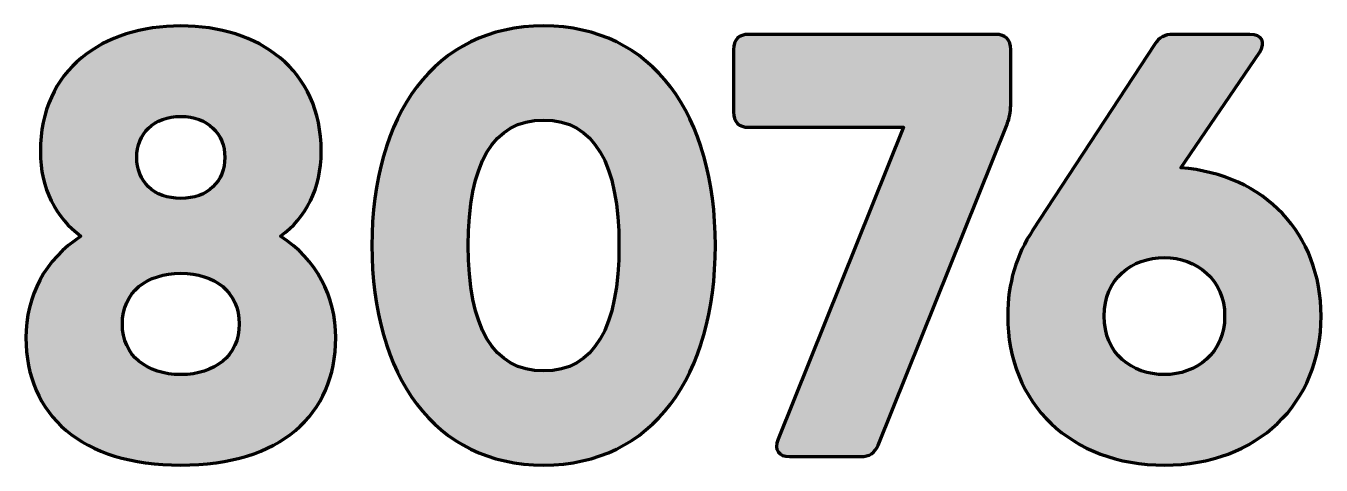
# Model space of a CAD drawing. Header units: millimetres. Extents: x 51.2 to 137.2, y -168.8 to -114.7.
# Drawn here: x 51.2 to 137.2, y -156.3 to -127.1 of the extents above; entities that cross this region are included whole.
import ezdxf

# ---------------------------------------------------------------- set-up
doc = ezdxf.new("R2010")
doc.units = ezdxf.units.MM
doc.header["$MEASUREMENT"] = 0
doc.layers.add('Layer 1', color=7, linetype='Continuous', lineweight=0)

# ---------------------------------------------------------------- blocks, each defined once
blk = doc.blocks.new('Block_0')
at = {"layer": 'Layer 1', "true_color": 0x1d1d1b, "transparency": 33554687}
h = blk.add_hatch(color=250, dxfattribs=at)
h.dxf.hatch_style = 2
edge = h.paths.add_edge_path()
edge.add_spline(control_points=[(58.52711164254063, -135.8633701179852), (58.52711164254063, -137.4256021396012), (59.64869642745171, -138.5872928092383), (61.45130500978291, -138.5872928092383), (63.25382734290011, -138.5872928092383), (64.3754983770252, -137.4256021396012), (64.3754983770252, -135.8633701179852), (64.3754983770252, -134.3011380963691), (63.25382734290011, -133.139447426732), (61.45130500978291, -133.139447426732), (59.64869642745171, -133.139447426732), (58.52711164254063, -134.3011380963691), (58.52711164254063, -135.8633701179852)], knot_values=[0, 0, 0, 0, 1, 1, 1, 2, 2, 2, 3, 3, 3, 4, 4, 4, 4], degree=3, periodic=0)
edge = h.paths.add_edge_path()
edge.add_spline(control_points=[(65.33683212145915, -146.9192256742605), (65.33683212145915, -144.7962875094041), (63.69447457960474, -143.554471319528), (61.45130500978291, -143.554471319528), (59.20804919074643, -143.554471319528), (57.56569164889232, -144.7962875094041), (57.56569164889232, -146.9192256742605), (57.56569164889232, -149.0423363375463), (59.20804919074643, -150.2839800289931), (61.45130500978291, -150.2839800289931), (63.69447457960474, -150.2839800289931), (65.33683212145915, -149.0423363375463), (65.33683212145915, -146.9192256742605)], knot_values=[0, 0, 0, 0, 1, 1, 1, 2, 2, 2, 3, 3, 3, 4, 4, 4, 4], degree=3, periodic=0)
edge = h.paths.add_edge_path()
edge.add_spline(control_points=[(71.74601124839943, -147.8405397831825), (71.74601124839943, -152.9678830847343), (68.06075481271199, -156.2926178039551), (61.45130500978291, -156.2926178039551), (54.84176895763917, -156.2926178039551), (51.15651252195238, -152.9678830847343), (51.15651252195238, -147.8405397831825), (51.15651252195238, -145.0638325726764), (52.42834343846223, -142.632639715319), (54.81779167601763, -141.0993011805494), (53.14740313946211, -139.8474800817952), (52.11793251560036, -137.9719909132407), (52.11793251560036, -135.4628287660069), (52.11793251560036, -130.0149833835006), (56.28385582350414, -127.130895900985), (61.45130500978291, -127.130895900985), (66.61866794684703, -127.130895900985), (70.78467750396547, -130.0149833835006), (70.78467750396547, -135.4628287660069), (70.78467750396547, -137.9719909132407), (69.75512063088905, -139.8474800817952), (68.08473209433386, -141.0993011805494), (70.47418033188924, -142.632639715319), (71.74601124839943, -145.0638325726764), (71.74601124839943, -147.8405397831825)], knot_values=[0, 0, 0, 0, 1, 1, 1, 2, 2, 2, 3, 3, 3, 4, 4, 4, 5, 5, 5, 6, 6, 6, 7, 7, 7, 8, 8, 8, 8], degree=3, periodic=0)
h = blk.add_hatch(color=250, dxfattribs=at)
h.dxf.hatch_style = 2
edge = h.paths.add_edge_path()
edge.add_spline(control_points=[(90.57214478509667, -141.7117568524697), (90.57214478509667, -136.3040173546901), (88.92978724324256, -133.3798239874478), (85.5648603900807, -133.3798239874478), (82.20010603534809, -133.3798239874478), (80.55774849349399, -136.3040173546901), (80.55774849349399, -141.7117568524697), (80.55774849349399, -147.11949635025), (82.20010603534809, -150.0436897174923), (85.5648603900807, -150.0436897174923), (88.92978724324256, -150.0436897174923), (90.57214478509667, -147.11949635025), (90.57214478509667, -141.7117568524697)], knot_values=[0, 0, 0, 0, 1, 1, 1, 2, 2, 2, 3, 3, 3, 4, 4, 4, 4], degree=3, periodic=0)
edge = h.paths.add_edge_path()
edge.add_spline(control_points=[(74.14856936655373, -141.7117568524697), (74.14856936655373, -133.0593219064933), (78.31457892367152, -127.130895900985), (85.5648603900807, -127.130895900985), (92.81531435491883, -127.130895900985), (96.98123766282261, -133.0593219064933), (96.98123766282261, -141.7117568524697), (96.98123766282261, -150.3641917984465), (92.81531435491883, -156.2926178039551), (85.5648603900807, -156.2926178039551), (78.31457892367152, -156.2926178039551), (74.14856936655373, -150.3641917984465), (74.14856936655373, -141.7117568524697)], knot_values=[0, 0, 0, 0, 1, 1, 1, 2, 2, 2, 3, 3, 3, 4, 4, 4, 4], degree=3, periodic=0)
h = blk.add_hatch(color=250, dxfattribs=at)
h.dxf.hatch_style = 2
edge = h.paths.add_edge_path()
edge.add_spline(control_points=[(99.18369760341612, -127.6916882934401), (99.18369760341612, -127.6916882934401), (115.6071005235307, -127.6916882934401), (115.6071005235307, -127.6916882934401), (116.2481046854391, -127.6916882934401), (116.6086264019054, -128.0522100099063), (116.6086264019054, -128.6931279226007), (116.6086264019054, -128.6931279226007), (116.6086264019054, -132.4184039937995), (116.6086264019054, -132.4184039937995), (116.6086264019054, -132.8590512305042), (116.528414632452, -133.2195729469704), (116.3683360904039, -133.6602201836757), (116.3683360904039, -133.6602201836757), (107.7960266646661, -154.9707623430542), (107.7960266646661, -154.9707623430542), (107.5957559886773, -155.4915350999979), (107.1950421382698, -155.7318254114994), (106.6342497458147, -155.7318254114994), (106.6342497458147, -155.7318254114994), (101.9076202946695, -155.7318254114994), (101.9076202946695, -155.7318254114994), (101.1865768617371, -155.7318254114994), (100.8660747807825, -155.2912644240091), (101.1463847277957, -154.5702209910766), (101.1463847277957, -154.5702209910766), (109.4784038420326, -133.8604908596648), (109.4784038420326, -133.8604908596648), (109.4784038420326, -133.8604908596648), (99.18369760341612, -133.8604908596648), (99.18369760341612, -133.8604908596648), (98.542693441508, -133.8604908596648), (98.18217172504175, -133.4999691431986), (98.18217172504175, -132.8590512305042), (98.18217172504175, -132.8590512305042), (98.18217172504175, -128.6931279226007), (98.18217172504175, -128.6931279226007), (98.18217172504175, -128.0522100099063), (98.542693441508, -127.6916882934401), (99.18369760341612, -127.6916882934401)], knot_values=[0, 0, 0, 0, 1, 1, 1, 2, 2, 2, 3, 3, 3, 4, 4, 4, 5, 5, 5, 6, 6, 6, 7, 7, 7, 8, 8, 8, 9, 9, 9, 10, 10, 10, 11, 11, 11, 12, 12, 12, 13, 13, 13, 13], degree=3, periodic=0)
h = blk.add_hatch(color=250, dxfattribs=at)
h.dxf.hatch_style = 2
edge = h.paths.add_edge_path()
edge.add_spline(control_points=[(130.8283618924229, -146.3984529173175), (130.8283618924229, -143.9550126715062), (128.9457140390676, -142.5129258056413), (126.8226033757822, -142.5129258056413), (124.6594730769834, -142.5129258056413), (122.8168448591408, -143.9149930359939), (122.8168448591408, -146.3984529173175), (122.8168448591408, -148.8820852970695), (124.6594730769834, -150.2839800289931), (126.8226033757822, -150.2839800289931), (128.9457140390676, -150.2839800289931), (130.8283618924229, -148.8420656615572), (130.8283618924229, -146.3984529173175)], knot_values=[0, 0, 0, 0, 1, 1, 1, 2, 2, 2, 3, 3, 3, 4, 4, 4, 4], degree=3, periodic=0)
edge = h.paths.add_edge_path()
edge.add_spline(control_points=[(137.2375410193638, -146.3984529173175), (137.2375410193638, -152.2068200162897), (132.9914921912203, -156.2926178039551), (126.8226033757822, -156.2926178039551), (120.6136949248307, -156.2926178039551), (116.4076657322006, -152.2068200162897), (116.4076657322006, -146.3984529173175), (116.4076657322006, -144.2218677410629), (116.9986453497186, -142.286952863741), (118.0641681452266, -140.7183384002548), (118.0641681452266, -140.7183384002548), (118.050023274055, -140.7103172233094), (118.050023274055, -140.7103172233094), (118.050023274055, -140.7103172233094), (126.1817717123018, -128.3326062061342), (126.1817717123018, -128.3326062061342), (126.4620816593153, -127.8919589694292), (126.8626230112936, -127.6916882934401), (127.3833957682372, -127.6916882934401), (127.3833957682372, -127.6916882934401), (132.5107390697893, -127.6916882934401), (132.5107390697893, -127.6916882934401), (133.3119942721745, -127.6916882934401), (133.5923042191887, -128.2123748011691), (133.1517432316984, -128.8933985985895), (133.1517432316984, -128.8933985985895), (127.9102059701934, -136.5479301331991), (127.9102059701934, -136.5479301331991), (133.4850101963929, -137.0002210138567), (137.2375410193638, -140.9382738971419), (137.2375410193638, -146.3984529173175)], knot_values=[0, 0, 0, 0, 1, 1, 1, 2, 2, 2, 3, 3, 3, 4, 4, 4, 5, 5, 5, 6, 6, 6, 7, 7, 7, 8, 8, 8, 9, 9, 9, 10, 10, 10, 10], degree=3, periodic=0)
at = {"layer": 'Layer 1', "color": 250, "lineweight": 100, "true_color": 0x1d1d1b}
for points, knots in [([(71.74601124839943, -147.8405397831825), (71.74601124839943, -152.9678830847343), (68.06075481271199, -156.2926178039551), (61.45130500978291, -156.2926178039551), (54.84176895763917, -156.2926178039551), (51.15651252195238, -152.9678830847343), (51.15651252195238, -147.8405397831825), (51.15651252195238, -145.0638325726764), (52.42834343846223, -142.632639715319), (54.81779167601763, -141.0993011805494), (53.14740313946211, -139.8474800817952), (52.11793251560036, -137.9719909132407), (52.11793251560036, -135.4628287660069), (52.11793251560036, -130.0149833835006), (56.28385582350414, -127.130895900985), (61.45130500978291, -127.130895900985), (66.61866794684703, -127.130895900985), (70.78467750396547, -130.0149833835006), (70.78467750396547, -135.4628287660069), (70.78467750396547, -137.9719909132407), (69.75512063088905, -139.8474800817952), (68.08473209433386, -141.0993011805494), (70.47418033188924, -142.632639715319), (71.74601124839943, -145.0638325726764), (71.74601124839943, -147.8405397831825)], [0, 0, 0, 0, 1, 1, 1, 2, 2, 2, 3, 3, 3, 4, 4, 4, 5, 5, 5, 6, 6, 6, 7, 7, 7, 8, 8, 8, 8]), ([(74.14856936655373, -141.7117568524697), (74.14856936655373, -133.0593219064933), (78.31457892367152, -127.130895900985), (85.5648603900807, -127.130895900985), (92.81531435491883, -127.130895900985), (96.98123766282261, -133.0593219064933), (96.98123766282261, -141.7117568524697), (96.98123766282261, -150.3641917984465), (92.81531435491883, -156.2926178039551), (85.5648603900807, -156.2926178039551), (78.31457892367152, -156.2926178039551), (74.14856936655373, -150.3641917984465), (74.14856936655373, -141.7117568524697)], [0, 0, 0, 0, 1, 1, 1, 2, 2, 2, 3, 3, 3, 4, 4, 4, 4]), ([(99.18369760341612, -127.6916882934401), (99.18369760341612, -127.6916882934401), (115.6071005235307, -127.6916882934401), (115.6071005235307, -127.6916882934401), (116.2481046854391, -127.6916882934401), (116.6086264019054, -128.0522100099063), (116.6086264019054, -128.6931279226007), (116.6086264019054, -128.6931279226007), (116.6086264019054, -132.4184039937995), (116.6086264019054, -132.4184039937995), (116.6086264019054, -132.8590512305042), (116.528414632452, -133.2195729469704), (116.3683360904039, -133.6602201836757), (116.3683360904039, -133.6602201836757), (107.7960266646661, -154.9707623430542), (107.7960266646661, -154.9707623430542), (107.5957559886773, -155.4915350999979), (107.1950421382698, -155.7318254114994), (106.6342497458147, -155.7318254114994), (106.6342497458147, -155.7318254114994), (101.9076202946695, -155.7318254114994), (101.9076202946695, -155.7318254114994), (101.1865768617371, -155.7318254114994), (100.8660747807825, -155.2912644240091), (101.1463847277957, -154.5702209910766), (101.1463847277957, -154.5702209910766), (109.4784038420326, -133.8604908596648), (109.4784038420326, -133.8604908596648), (109.4784038420326, -133.8604908596648), (99.18369760341612, -133.8604908596648), (99.18369760341612, -133.8604908596648), (98.542693441508, -133.8604908596648), (98.18217172504175, -133.4999691431986), (98.18217172504175, -132.8590512305042), (98.18217172504175, -132.8590512305042), (98.18217172504175, -128.6931279226007), (98.18217172504175, -128.6931279226007), (98.18217172504175, -128.0522100099063), (98.542693441508, -127.6916882934401), (99.18369760341612, -127.6916882934401)], [0, 0, 0, 0, 1, 1, 1, 2, 2, 2, 3, 3, 3, 4, 4, 4, 5, 5, 5, 6, 6, 6, 7, 7, 7, 8, 8, 8, 9, 9, 9, 10, 10, 10, 11, 11, 11, 12, 12, 12, 13, 13, 13, 13]), ([(137.2375410193638, -146.3984529173175), (137.2375410193638, -152.2068200162897), (132.9914921912203, -156.2926178039551), (126.8226033757822, -156.2926178039551), (120.6136949248307, -156.2926178039551), (116.4076657322006, -152.2068200162897), (116.4076657322006, -146.3984529173175), (116.4076657322006, -144.2218677410629), (116.9986453497186, -142.286952863741), (118.0641681452266, -140.7183384002548), (118.0641681452266, -140.7183384002548), (118.050023274055, -140.7103172233094), (118.050023274055, -140.7103172233094), (118.050023274055, -140.7103172233094), (126.1817717123018, -128.3326062061342), (126.1817717123018, -128.3326062061342), (126.4620816593153, -127.8919589694292), (126.8626230112936, -127.6916882934401), (127.3833957682372, -127.6916882934401), (127.3833957682372, -127.6916882934401), (132.5107390697893, -127.6916882934401), (132.5107390697893, -127.6916882934401), (133.3119942721745, -127.6916882934401), (133.5923042191887, -128.2123748011691), (133.1517432316984, -128.8933985985895), (133.1517432316984, -128.8933985985895), (127.9102059701934, -136.5479301331991), (127.9102059701934, -136.5479301331991), (133.4850101963929, -137.0002210138567), (137.2375410193638, -140.9382738971419), (137.2375410193638, -146.3984529173175)], [0, 0, 0, 0, 1, 1, 1, 2, 2, 2, 3, 3, 3, 4, 4, 4, 5, 5, 5, 6, 6, 6, 7, 7, 7, 8, 8, 8, 9, 9, 9, 10, 10, 10, 10]), ([(58.52711164254063, -135.8633701179852), (58.52711164254063, -137.4256021396012), (59.64869642745171, -138.5872928092383), (61.45130500978291, -138.5872928092383), (63.25382734290011, -138.5872928092383), (64.3754983770252, -137.4256021396012), (64.3754983770252, -135.8633701179852), (64.3754983770252, -134.3011380963691), (63.25382734290011, -133.139447426732), (61.45130500978291, -133.139447426732), (59.64869642745171, -133.139447426732), (58.52711164254063, -134.3011380963691), (58.52711164254063, -135.8633701179852)], [0, 0, 0, 0, 1, 1, 1, 2, 2, 2, 3, 3, 3, 4, 4, 4, 4]), ([(90.57214478509667, -141.7117568524697), (90.57214478509667, -136.3040173546901), (88.92978724324256, -133.3798239874478), (85.5648603900807, -133.3798239874478), (82.20010603534809, -133.3798239874478), (80.55774849349399, -136.3040173546901), (80.55774849349399, -141.7117568524697), (80.55774849349399, -147.11949635025), (82.20010603534809, -150.0436897174923), (85.5648603900807, -150.0436897174923), (88.92978724324256, -150.0436897174923), (90.57214478509667, -147.11949635025), (90.57214478509667, -141.7117568524697)], [0, 0, 0, 0, 1, 1, 1, 2, 2, 2, 3, 3, 3, 4, 4, 4, 4]), ([(130.8283618924229, -146.3984529173175), (130.8283618924229, -143.9550126715062), (128.9457140390676, -142.5129258056413), (126.8226033757822, -142.5129258056413), (124.6594730769834, -142.5129258056413), (122.8168448591408, -143.9149930359939), (122.8168448591408, -146.3984529173175), (122.8168448591408, -148.8820852970695), (124.6594730769834, -150.2839800289931), (126.8226033757822, -150.2839800289931), (128.9457140390676, -150.2839800289931), (130.8283618924229, -148.8420656615572), (130.8283618924229, -146.3984529173175)], [0, 0, 0, 0, 1, 1, 1, 2, 2, 2, 3, 3, 3, 4, 4, 4, 4]), ([(65.33683212145915, -146.9192256742605), (65.33683212145915, -144.7962875094041), (63.69447457960474, -143.554471319528), (61.45130500978291, -143.554471319528), (59.20804919074643, -143.554471319528), (57.56569164889232, -144.7962875094041), (57.56569164889232, -146.9192256742605), (57.56569164889232, -149.0423363375463), (59.20804919074643, -150.2839800289931), (61.45130500978291, -150.2839800289931), (63.69447457960474, -150.2839800289931), (65.33683212145915, -149.0423363375463), (65.33683212145915, -146.9192256742605)], [0, 0, 0, 0, 1, 1, 1, 2, 2, 2, 3, 3, 3, 4, 4, 4, 4])]:
    blk.add_open_spline(points, degree=3, knots=knots, dxfattribs=at)

msp = doc.modelspace()

# ---------------------------------------------------------------- block references
at = {"layer": 'Layer 1'}
msp.add_blockref('Block_0', (0, 0), dxfattribs=at)

doc.saveas('drawing.dxf')
